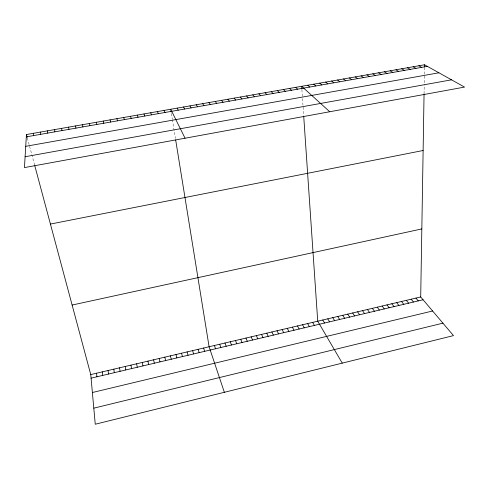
<?xml version="1.0" encoding="UTF-8"?>
<svg xmlns="http://www.w3.org/2000/svg" width="489" height="489" viewBox="0 0 489 489"><rect width="100%" height="100%" fill="white"/><g stroke="black" fill="none" stroke-linecap="round" stroke-linejoin="round"><path stroke-width="0.37" stroke-dasharray="2.44 1.83" d="M424.061 93.778L424.22 84.236M424.244 82.763L424.489 67.8M27.378 138.057L34.603 165.025M171.382 113.411L172.275 118.937M172.385 119.622L175.423 138.43M301.902 89.719L302.355 96.26M302.508 98.54L303.687 115.771"/><path stroke-width="0.73" d="M40.587 134.353L40.611 132.042M34.786 165.71L90.758 374.58L95.257 424.226L453.486 335.613L420.705 296.964L424.049 94.511M424.501 67.042L424.538 64.774L26.437 134.53L24.45 167.586L464.55 87.091L424.538 64.774M33.454 135.606L33.533 133.283M93.802 408.156L442.93 323.162M92.384 392.514L432.6 310.992M91.082 378.156L423.077 299.763M90.758 374.58L420.705 296.964M72.121 305.044L421.83 228.925M50.428 224.066L423.126 150.502M25.098 156.737L451.518 79.823M25.728 146.315L438.908 72.788M26.296 136.859L427.392 66.37M418.865 65.77L421.677 67.372M413.168 66.767L415.943 68.381M407.453 67.769L410.192 69.389M401.726 68.772L404.427 70.404M395.98 69.78L398.639 71.418M390.216 70.789L392.838 72.439M384.44 71.804L387.019 73.466M378.639 72.818L381.182 74.487M372.826 73.839L375.326 75.52M366.994 74.86L369.452 76.553M361.145 75.881L363.559 77.586M355.277 76.914L357.655 78.625M349.39 77.94L351.725 79.664M343.492 78.98L345.784 80.709M337.569 80.013L339.824 81.761M331.634 81.052L333.84 82.812M325.674 82.097L327.844 83.863M319.702 83.142L321.829 84.921M313.712 84.194L315.79 85.985M307.697 85.245L309.739 87.048M329.745 111.749L301.67 86.302L301.86 89.035M295.625 87.366L297.575 89.181M289.561 88.423L291.468 90.257M283.473 89.493L285.338 91.333M277.373 90.563L279.195 92.415M271.254 91.632L273.027 93.497M265.111 92.708L266.841 94.585M258.956 93.79L260.637 95.673M252.776 94.872L254.414 96.767M415.919 298.088L418.266 300.9M246.584 95.954L248.174 97.867M411.127 299.219L413.449 302.037M406.322 300.35L408.615 303.18M240.368 97.042L241.914 98.967M401.506 301.481L403.767 304.323M396.671 302.618L398.908 305.472M234.133 98.136L235.631 100.068M391.83 303.755L394.042 306.621M386.976 304.898L389.158 307.77M227.874 99.23L229.329 101.18M382.111 306.047L384.262 308.932M377.233 307.19L379.36 310.087M372.343 308.345L374.44 311.248M221.603 100.331L223.008 102.287M367.441 309.494L369.507 312.416M362.526 310.649L364.562 313.583M215.313 101.437L216.67 103.405M357.593 311.811L359.604 314.751M352.655 312.972L354.635 315.925M208.999 102.543L210.307 104.524M347.703 314.14L349.653 317.098M342.74 315.307L344.659 318.278M337.758 316.475L339.653 319.464M202.666 103.65L203.925 105.642M332.771 317.648L334.635 320.65M327.771 318.828L329.598 321.835M196.315 104.762L197.525 106.767M322.752 320.008L324.555 323.027M342.257 363.125L317.722 321.194L303.736 116.516M189.94 105.881L191.107 107.898M312.685 322.379L314.427 325.417M307.63 323.565L309.341 326.621M183.552 106.999L184.665 109.029M302.563 324.757L304.244 327.826M297.483 325.955L299.134 329.03M292.391 327.153L294.011 330.24M177.14 108.124L178.204 110.166M287.281 328.351L288.871 331.45M282.165 329.555L283.724 332.667M185.056 138.21L170.71 109.249L171.156 112.024M277.031 330.766L278.559 333.889M271.884 331.976L273.382 335.112M164.059 110.416L165.025 112.482M266.731 333.186L268.192 336.334M261.554 334.403L262.984 337.563M256.37 335.625L257.77 338.798M157.391 111.584L158.302 113.662M251.175 336.848L252.538 340.032M245.961 338.07L247.293 341.267M150.698 112.757L151.559 114.848M240.735 339.305L242.037 342.514M235.496 340.533L236.762 343.755M143.986 113.931L144.793 116.034M230.24 341.768L231.474 345.002M224.977 343.009L226.175 346.255M219.695 344.25L220.863 347.508M137.25 115.111L138.008 117.226M214.402 345.497L215.533 348.767M224.353 392.288L209.096 346.744L175.667 139.94M130.496 116.296L131.199 118.424M203.613 348.034L204.677 351.334M198.112 349.329L199.145 352.636M123.717 117.482L124.365 119.628M192.599 350.625L193.595 353.95M187.073 351.927L188.033 355.265M116.914 118.674L117.513 120.832M181.529 353.229L182.452 356.579M26.437 134.53L27.188 137.348M175.973 354.537L176.859 357.899M170.398 355.845L171.248 359.226M110.092 119.872L110.636 122.036M164.811 357.159L165.624 360.552M159.206 358.48L159.982 361.884M103.246 121.07L103.735 123.252M153.589 359.8L154.328 363.217M147.953 361.126L148.662 364.556M96.382 122.274L96.81 124.469M142.305 362.459L142.971 365.9M136.639 363.792L137.268 367.245M130.96 365.124L131.553 368.596M89.487 123.479L89.866 125.691M125.263 366.463L125.82 369.953M119.554 367.807L120.068 371.31M82.574 124.689L82.892 126.914M113.827 369.158L114.304 372.673M108.081 370.509L108.521 374.036M75.636 125.905L75.899 128.142M102.323 371.86L102.727 375.405M96.547 373.223L96.908 376.774M68.68 127.128L68.888 129.377M61.693 128.35L61.846 130.612M54.689 129.579L54.786 131.853M47.659 130.808L47.696 133.1"/></g></svg>
